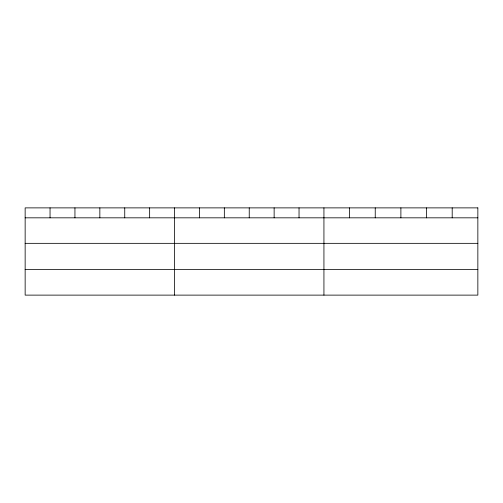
<?xml version="1.0" encoding="UTF-8"?>
<svg xmlns="http://www.w3.org/2000/svg" width="503" height="503" viewBox="0 0 503 503"><rect width="100%" height="100%" fill="white"/><g stroke="black" fill="none" stroke-linecap="round" stroke-linejoin="round"><path stroke-width="0.75" d="M25.15 217.83L477.85 217.83M25.15 243.339L477.85 243.339M25.15 269.614L477.85 269.614M452.197 207.877L452.197 217.83M426.544 207.877L426.544 217.83M400.891 207.877L400.891 217.83M375.238 207.877L375.238 217.83M349.585 207.877L349.585 217.83M323.932 207.877L323.932 295.123M299.034 207.877L299.034 217.83M274.135 207.877L274.135 217.83M249.237 207.877L249.237 217.83M224.338 207.877L224.338 217.83M199.44 207.877L199.44 217.83M174.541 207.877L174.541 295.123M149.643 207.877L149.643 217.83M124.744 207.877L124.744 217.83M99.846 207.877L99.846 217.83M74.947 207.877L74.947 217.83M50.048 207.877L50.048 217.83M477.85 207.877L25.15 207.877L25.15 295.123L477.85 295.123L477.85 207.877"/></g></svg>
